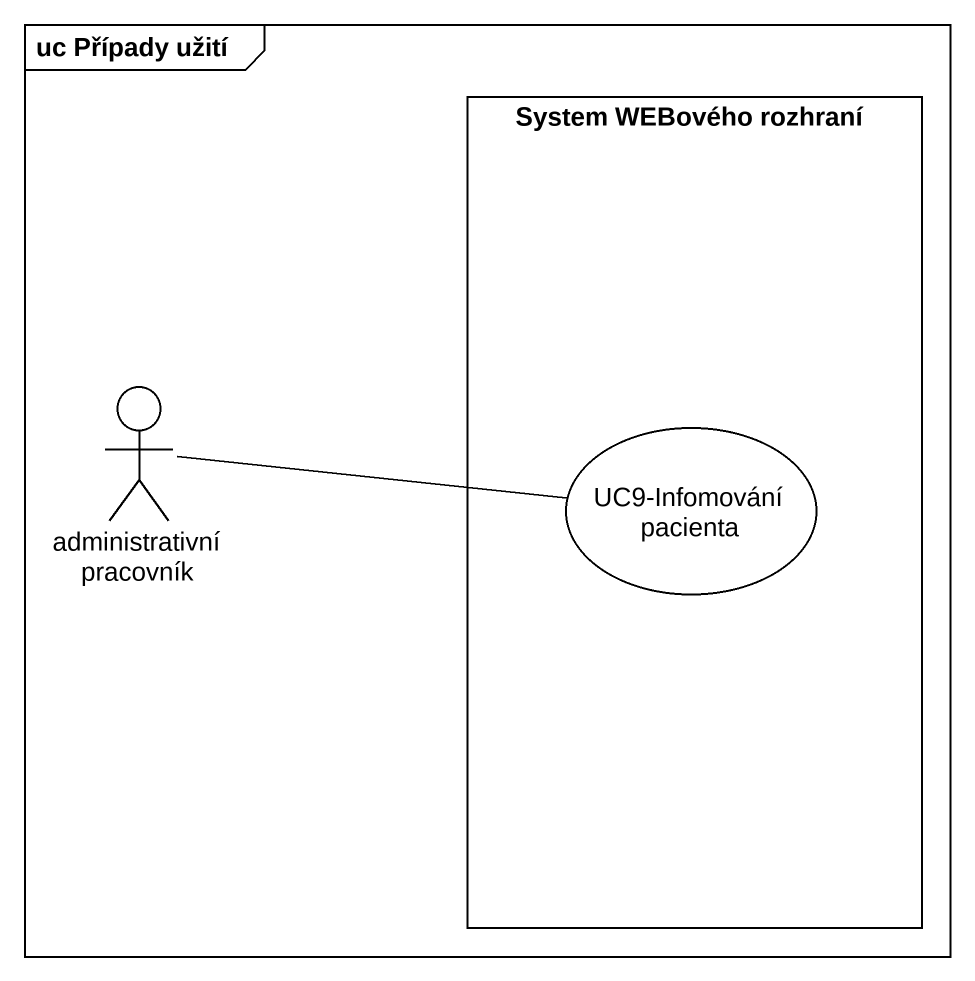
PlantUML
@startuml
mainframe uc Případy užití
rectangle "System WEBového rozhraní" as System_WEBového_rozhraní {
  usecase "UC9-Infomování pacienta" as UC9_Infomování_pacienta
}
actor "administrativní pracovník" as administrativní_pracovník
administrativní_pracovník -right- UC9_Infomování_pacienta
@enduml
